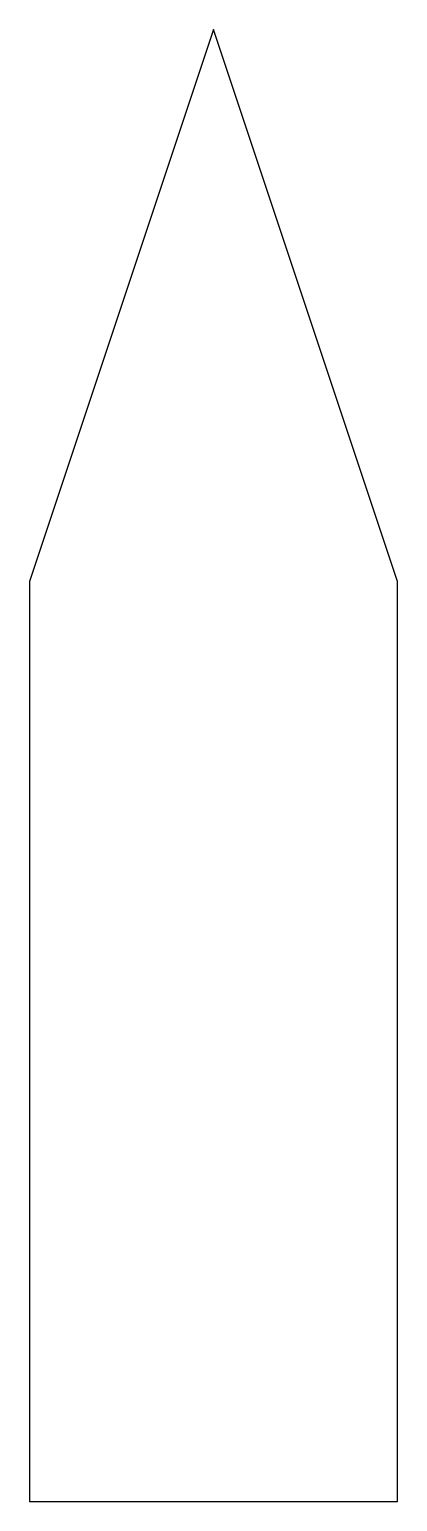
# Model space of a CAD drawing. Header units: metres. Extents: x -200 to 200, y 0 to 1600.
import ezdxf

# ---------------------------------------------------------------- set-up
doc = ezdxf.new("R2010")
doc.units = ezdxf.units.M

msp = doc.modelspace()

# ---------------------------------------------------------------- linework, layer by layer
at = {"layer": 'PARAMETRIX'}
for p, q in [((0, 1600), (-200, 1000)), ((200, 1000), (0, 1600)), ((-200, 1000), (-200, 0)), ((200, 0), (200, 1000)), ((-200, 0), (200, 0))]:
    msp.add_line(p, q, dxfattribs=at)

doc.saveas('drawing.dxf')
